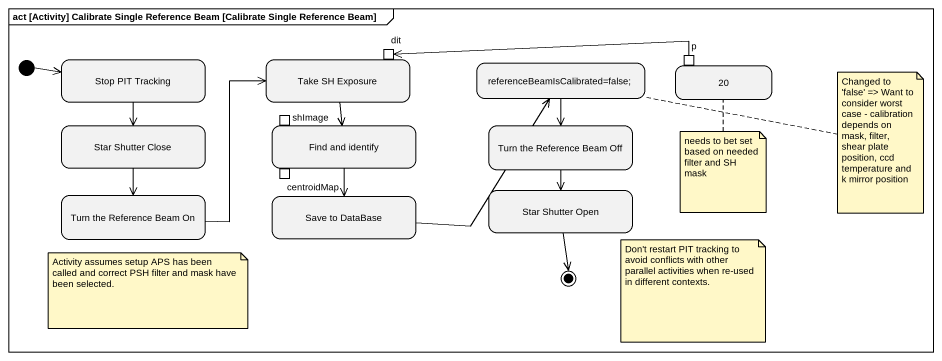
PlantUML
@startuml
mainframe act [Activity] Calibrate Single Reference Beam [Calibrate Single Reference Beam]
hide empty description
state "Stop PIT Tracking" as Stop_PIT_Tracking
state "Take SH Exposure" as Take_SH_Exposure {
  state dit <<inputPin>>
}
state "referenceBeamIsCalibrated=false;" as referenceBeamIsCalibrated
state "20" as s20 {
  state p <<outputPin>>
}
state "Star Shutter Close" as Star_Shutter_Close
state "Find and identify" as Find_and_identify {
  state shImage <<inputPin>>
  state centroidMap <<outputPin>>
}
state "Turn the Reference Beam Off" as Turn_the_Reference_Beam_Off
state "Turn the Reference Beam On" as Turn_the_Reference_Beam_On
state "Save to DataBase" as Save_to_DataBase
state "Star Shutter Open" as Star_Shutter_Open
[*] -right-> Stop_PIT_Tracking
Stop_PIT_Tracking --> Star_Shutter_Close
Take_SH_Exposure --> Find_and_identify
referenceBeamIsCalibrated --> Turn_the_Reference_Beam_Off
p -left-> dit
Star_Shutter_Close --> Turn_the_Reference_Beam_On
Find_and_identify --> Save_to_DataBase
Turn_the_Reference_Beam_Off --> Star_Shutter_Open
Turn_the_Reference_Beam_On -up-> Take_SH_Exposure
Save_to_DataBase -up-> referenceBeamIsCalibrated
Star_Shutter_Open --> [*]
note right of referenceBeamIsCalibrated : Changed to 'false' => Want to consider worst case - calibration depends on mask, filter, shear plate position, ccd temperature and k mirror position
note bottom of s20 : needs to bet set based on needed filter and SH mask
note as N3
  Don't restart PIT tracking to avoid conflicts with other parallel activities when re-used in different contexts.
end note
note as N4
  Activity assumes setup APS has been called and correct PSH filter and mask have been selected.
end note
@enduml
